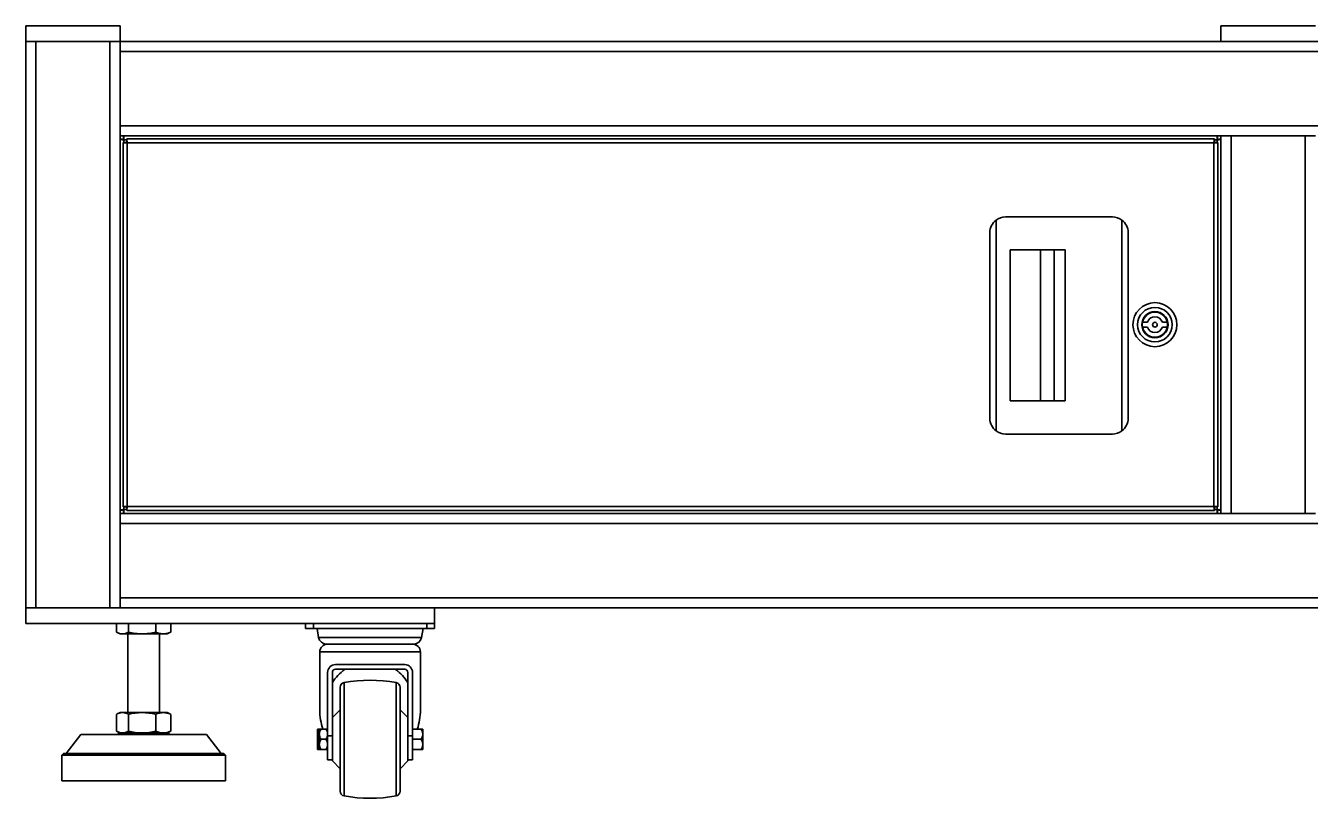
# Model space of a CAD drawing. Header units: millimetres. Extents: x 5960 to 13385, y 4099 to 9349.
# Drawn here: x 7677 to 8494, y 7607 to 8098 of the extents above; entities that cross this region are included whole.
import ezdxf

# ---------------------------------------------------------------- set-up
doc = ezdxf.new("R2010")
doc.units = ezdxf.units.MM

msp = doc.modelspace()

# ---------------------------------------------------------------- linework, layer by layer
at = {"color": 7, "linetype": 'Continuous', "lineweight": 35}
for p, q in [((7676.863, 8097.972), (7736.863, 8097.972)), ((7676.863, 8087.972), (7676.863, 8097.972)), ((7736.863, 8097.972), (7736.863, 8087.972)), ((8436.863, 8087.972), (8436.863, 8097.972)), ((8436.863, 8097.972), (8496.863, 8097.972)), ((7676.863, 8087.972), (7676.863, 7727.972)), ((7683.263, 8087.972), (7676.863, 8087.972)), ((7683.263, 7727.972), (7683.263, 8087.972)), ((7683.263, 8087.972), (7730.463, 8087.972)), ((7730.463, 8087.972), (7730.463, 7727.972)), ((7736.863, 8087.972), (7730.463, 8087.972)), ((10016.863, 8087.972), (7736.863, 8087.972)), ((7736.863, 8081.572), (7736.863, 8087.972)), ((7736.863, 8034.372), (7736.863, 8081.572)), ((7736.863, 8081.572), (10016.863, 8081.572)), ((10016.863, 8034.372), (7736.863, 8034.372)), ((7736.863, 8027.972), (7736.863, 8034.372)), ((7736.863, 7787.972), (7736.863, 8027.972)), ((7736.863, 8027.972), (8436.863, 8027.972)), ((7736.863, 8025.765), (7738.363, 8025.765)), ((7738.863, 8023.765), (7738.863, 7792.179)), ((7738.863, 8023.765), (7740.363, 8023.765)), ((7739.07, 8026.472), (7739.07, 8027.972)), ((7741.07, 8024.472), (7741.07, 8025.972)), ((8432.656, 8025.972), (7741.07, 8025.972)), ((7741.363, 8023.472), (7741.363, 7792.472)), ((8432.363, 8023.472), (7741.363, 8023.472)), ((8432.363, 7792.472), (8432.363, 8023.472)), ((8432.656, 8025.972), (8432.656, 8024.472)), ((8433.363, 8023.765), (8434.863, 8023.765)), ((8434.656, 8027.972), (8434.656, 8026.472)), ((8434.863, 7792.179), (8434.863, 8023.765)), ((8435.363, 8025.765), (8436.863, 8025.765)), ((8436.863, 8027.972), (8436.863, 7787.972)), ((8436.863, 8027.972), (8443.263, 8027.972)), ((8443.263, 8027.972), (8490.463, 8027.972)), ((8443.263, 7787.972), (8443.263, 8027.972)), ((8490.463, 8027.972), (8490.463, 7787.972)), ((8490.463, 8027.972), (8496.863, 8027.972)), ((8293.863, 7840.472), (8293.863, 7974.472)), ((8299.863, 7976.472), (8367.863, 7976.472)), ((8373.863, 7974.472), (8373.863, 7840.472)), ((8289.863, 7848.472), (8289.863, 7966.472)), ((8377.863, 7966.472), (8377.863, 7848.472)), ((8337.863, 7955.472), (8302.863, 7955.472)), ((8302.863, 7955.472), (8302.863, 7859.472)), ((8322.216, 7859.472), (8322.216, 7955.472)), ((8330.748, 7955.472), (8330.748, 7859.472)), ((8337.863, 7859.472), (8337.863, 7955.472)), ((8390.093, 7909.473), (8387.005, 7909.473)), ((8402.721, 7909.473), (8399.632, 7909.473)), ((8387.005, 7906.473), (8390.093, 7906.473)), ((8399.632, 7906.473), (8402.721, 7906.473)), ((8302.863, 7859.472), (8337.863, 7859.472)), ((8367.863, 7838.472), (8299.863, 7838.472)), ((7741.363, 7792.472), (8432.363, 7792.472)), ((7738.363, 7790.179), (7736.863, 7790.179)), ((8436.863, 7787.972), (7736.863, 7787.972)), ((7736.863, 7781.572), (7736.863, 7787.972)), ((7740.363, 7792.179), (7738.863, 7792.179)), ((7739.07, 7787.972), (7739.07, 7789.472)), ((7741.07, 7789.972), (7741.07, 7791.472)), ((7741.07, 7789.972), (8432.656, 7789.972)), ((8432.656, 7791.472), (8432.656, 7789.972)), ((8434.863, 7792.179), (8433.363, 7792.179)), ((8434.656, 7789.472), (8434.656, 7787.972)), ((8436.863, 7790.179), (8435.363, 7790.179)), ((8443.263, 7787.972), (8436.863, 7787.972)), ((8490.463, 7787.972), (8443.263, 7787.972)), ((8496.863, 7787.972), (8490.463, 7787.972)), ((7736.863, 7781.572), (10016.863, 7781.572)), ((7736.863, 7734.372), (7736.863, 7781.572)), ((7676.863, 7727.972), (7936.863, 7727.972)), ((7676.863, 7727.972), (7676.863, 7717.972)), ((7730.463, 7727.972), (7683.263, 7727.972)), ((10016.863, 7734.372), (7736.863, 7734.372)), ((7736.863, 7727.972), (7736.863, 7734.372)), ((7936.863, 7717.972), (7936.863, 7727.972)), ((7936.863, 7727.972), (8746.863, 7727.972)), ((7936.863, 7717.972), (7676.863, 7717.972)), ((7734.578, 7712.632), (7734.578, 7717.972)), ((7735.131, 7712.338), (7736.863, 7711.472)), ((7736.863, 7711.472), (7738.416, 7711.472)), ((7738.416, 7711.472), (7750.895, 7711.472)), ((7741.863, 7711.472), (7741.863, 7661.472)), ((7742.253, 7712.632), (7742.253, 7717.972)), ((7750.895, 7711.472), (7764.343, 7711.472)), ((7759.538, 7712.632), (7759.538, 7717.972)), ((7761.863, 7661.472), (7761.863, 7711.472)), ((7764.343, 7711.472), (7766.863, 7711.472)), ((7766.863, 7711.472), (7768.595, 7712.338)), ((7768.573, 7712.377), (7769.147, 7712.632)), ((7769.147, 7717.972), (7769.147, 7712.632)), ((7854.863, 7717.972), (7854.863, 7714.972)), ((7854.863, 7714.972), (7859.863, 7714.972)), ((7859.863, 7717.972), (7859.863, 7714.972)), ((7859.863, 7714.972), (7931.863, 7714.972)), ((7862.1, 7714.972), (7863.134, 7709.104)), ((7928.591, 7709.104), (7929.626, 7714.972)), ((7931.863, 7717.972), (7931.863, 7714.972)), ((7931.863, 7714.972), (7936.863, 7714.972)), ((7936.863, 7717.972), (7936.863, 7714.972)), ((7868.058, 7704.972), (7923.667, 7704.972)), ((7863.863, 7699.972), (7863.863, 7662.98)), ((7927.863, 7662.98), (7927.863, 7699.972)), ((7868.863, 7686.972), (7868.863, 7646.681)), ((7871.863, 7651.095), (7871.863, 7686.972)), ((7917.863, 7691.972), (7873.863, 7691.972)), ((7873.863, 7688.972), (7917.863, 7688.972)), ((7879.96, 7688.972), (7879.634, 7688.787)), ((7912.091, 7688.787), (7911.764, 7688.972)), ((7919.863, 7686.972), (7919.863, 7651.095)), ((7922.863, 7646.681), (7922.863, 7686.972)), ((7876.863, 7663.222), (7871.863, 7658.222)), ((7919.863, 7658.222), (7914.863, 7663.222)), ((7734.578, 7649.632), (7734.578, 7660.312)), ((7736.863, 7661.472), (7735.131, 7660.606)), ((7738.416, 7661.472), (7736.863, 7661.472)), ((7750.895, 7661.472), (7738.416, 7661.472)), ((7742.253, 7649.632), (7742.253, 7660.312)), ((7764.343, 7661.472), (7750.895, 7661.472)), ((7759.538, 7649.632), (7759.538, 7660.312)), ((7766.863, 7661.472), (7764.343, 7661.472)), ((7768.595, 7660.606), (7766.863, 7661.472)), ((7769.147, 7660.312), (7768.573, 7660.568)), ((7769.147, 7649.632), (7769.147, 7660.312)), ((7711.863, 7647.472), (7702.632, 7635.472)), ((7791.863, 7647.472), (7711.863, 7647.472)), ((7735.131, 7649.338), (7736.863, 7648.472)), ((7735.863, 7648.472), (7735.863, 7647.472)), ((7758.953, 7648.472), (7735.863, 7648.472)), ((7767.863, 7648.472), (7758.953, 7648.472)), ((7766.863, 7648.472), (7768.595, 7649.338)), ((7767.863, 7647.472), (7767.863, 7648.472)), ((7768.573, 7649.377), (7769.147, 7649.632)), ((7801.094, 7635.472), (7791.863, 7647.472)), ((7862.363, 7650.972), (7862.363, 7647.722)), ((7862.363, 7647.722), (7862.363, 7641.222)), ((7862.363, 7647.722), (7862.563, 7646.725)), ((7863.063, 7648.472), (7862.563, 7647.972)), ((7862.563, 7647.972), (7862.563, 7640.972)), ((7863.563, 7648.472), (7863.063, 7648.472)), ((7863.063, 7648.472), (7863.063, 7644.472)), ((7863.368, 7650.972), (7863.388, 7650.972)), ((7863.563, 7650.972), (7863.563, 7647.722)), ((7863.563, 7647.722), (7863.563, 7641.222)), ((7864.568, 7650.972), (7867.857, 7650.972)), ((7868.863, 7646.681), (7868.863, 7631.472)), ((7868.863, 7646.681), (7871.863, 7646.681)), ((7871.863, 7651.095), (7871.863, 7630.722)), ((7919.863, 7630.722), (7919.863, 7651.095)), ((7922.863, 7646.681), (7919.863, 7646.681)), ((7928.357, 7650.972), (7922.863, 7650.972)), ((7922.863, 7631.472), (7922.863, 7646.681)), ((7929.363, 7647.722), (7929.363, 7650.972)), ((7929.363, 7641.222), (7929.363, 7647.722)), ((7862.363, 7641.222), (7862.363, 7637.972)), ((7862.563, 7640.972), (7863.063, 7640.472)), ((7863.063, 7644.472), (7863.063, 7640.472)), ((7863.063, 7640.472), (7863.563, 7640.472)), ((7863.368, 7637.972), (7863.563, 7637.972)), ((7863.563, 7641.222), (7863.563, 7637.972)), ((7864.568, 7644.472), (7867.857, 7644.472)), ((7867.857, 7637.972), (7864.568, 7637.972)), ((7928.357, 7644.472), (7922.863, 7644.472)), ((7922.863, 7637.972), (7928.357, 7637.972)), ((7929.363, 7637.972), (7929.363, 7641.222)), ((7700.863, 7635.472), (7699.863, 7634.472)), ((7699.863, 7634.472), (7699.863, 7617.972)), ((7774.904, 7634.472), (7699.863, 7634.472)), ((7802.863, 7635.472), (7700.863, 7635.472)), ((7803.863, 7634.472), (7774.904, 7634.472)), ((7803.863, 7634.472), (7802.863, 7635.472)), ((7803.863, 7617.972), (7803.863, 7634.472)), ((7868.863, 7631.472), (7871.863, 7631.472)), ((7871.863, 7630.722), (7876.863, 7625.722)), ((7914.863, 7625.722), (7919.863, 7630.722)), ((7919.863, 7631.472), (7922.863, 7631.472)), ((7699.863, 7617.972), (7774.904, 7617.972)), ((7774.904, 7617.972), (7803.863, 7617.972))]:
    msp.add_line(p, q, dxfattribs=at)
at = {"color": 8, "linetype": 'Continuous', "lineweight": 35}
for p, q in [((7739.363, 8025.472), (7739.363, 8023.765)), ((7741.07, 8025.472), (7739.363, 8025.472)), ((8434.363, 8025.472), (8432.656, 8025.472)), ((8434.363, 8023.765), (8434.363, 8025.472)), ((7739.363, 7792.179), (7739.363, 7790.472)), ((7739.363, 7790.472), (7741.07, 7790.472)), ((8432.656, 7790.472), (8434.363, 7790.472)), ((8434.363, 7790.472), (8434.363, 7792.179)), ((7863.134, 7709.104), (7895.863, 7709.104)), ((7895.863, 7709.104), (7928.591, 7709.104)), ((7895.863, 7699.972), (7863.863, 7699.972)), ((7927.863, 7699.972), (7895.863, 7699.972)), ((7879.319, 7680.46), (7879.319, 7608.484)), ((7912.407, 7608.484), (7912.407, 7680.46))]:
    msp.add_line(p, q, dxfattribs=at)
at = {"color": 7, "linetype": 'Continuous', "lineweight": 35}
for centre, radius in [((8394.863, 7907.972), 14), ((8394.863, 7907.972), 11), ((8394.863, 7907.972), 8.35), ((8394.863, 7907.972), 8.05), ((8394.863, 7907.973), 1.5)]:
    msp.add_circle(centre, radius, dxfattribs=at)
for centre, radius, start, end in [((8299.863, 7966.472), 10, 126.869898, 180), ((8299.863, 7966.472), 10, 90, 126.869898), ((8367.863, 7966.472), 10, 53.130102, 90), ((8367.863, 7966.472), 10, 0, 53.130102), ((8394.863, 7907.972), 8, 10.811384, 169.188616), ((8394.863, 7907.972), 5, 17.465088, 162.534912), ((8394.863, 7907.973), 8, 190.811384, 349.188616), ((8394.863, 7907.973), 5, 197.465088, 342.534912), ((8299.863, 7848.472), 10, 180, 233.130102), ((8367.863, 7848.472), 10, 306.869898, 0), ((8299.863, 7848.472), 10, 233.130102, 270), ((8367.863, 7848.472), 10, 270, 306.869898), ((7868.058, 7709.972), 5, 190, 270), ((7868.863, 7699.972), 5, 90, 180), ((7922.863, 7699.972), 5, 0, 90), ((7923.667, 7709.972), 5, 270, 350), ((7873.863, 7686.972), 5, 90, 180), ((7873.863, 7686.972), 2, 90, 180), ((7917.863, 7686.972), 5, 0, 90), ((7917.863, 7686.972), 2, 0, 90), ((7879.863, 7677.51), 3, 100.445672, 180), ((7895.863, 7590.722), 91.25, 79.554328, 100.445672), ((7911.863, 7677.51), 3, 0, 79.554328), ((7879.863, 7611.435), 3, 180, 259.554328), ((7895.863, 7698.222), 91.25, 259.554328, 280.445672), ((7911.863, 7611.435), 3, 280.445672, 0)]:
    msp.add_arc(centre, radius, start, end, dxfattribs=at)
for major_axis, start_param, end_param in [((0, 31.14), 0.59391, 0.9747939), ((0, 31.14), 5.3083914, 5.6892753), ((0, 34.361), 1.5707963, 1.9277803), ((0, 34.361), 4.355405, 4.712389)]:
    msp.add_ellipse((7895.863, 7662.98), major_axis=major_axis, ratio=0.931278, start_param=start_param, end_param=end_param, dxfattribs=at)
for points in [[(7739.363, 8025.472), (7739.035, 8025.496), (7738.38, 8025.545), (7737.554, 8025.619), (7736.976, 8025.692), (7736.9, 8025.741), (7736.863, 8025.765)], [(7739.363, 8025.472), (7739.232, 8025.496), (7738.97, 8025.545), (7738.639, 8025.619), (7738.408, 8025.692), (7738.378, 8025.741), (7738.363, 8025.765)], [(7741.363, 8023.472), (7741.035, 8023.496), (7740.38, 8023.545), (7739.554, 8023.619), (7738.976, 8023.692), (7738.9, 8023.741), (7738.863, 8023.765)], [(7739.07, 8027.972), (7739.094, 8027.934), (7739.143, 8027.859), (7739.216, 8027.281), (7739.29, 8026.455), (7739.338, 8025.8), (7739.363, 8025.472)], [(7739.07, 8026.472), (7739.094, 8026.457), (7739.143, 8026.427), (7739.216, 8026.196), (7739.29, 8025.865), (7739.338, 8025.603), (7739.363, 8025.472)], [(7741.363, 8023.472), (7741.232, 8023.496), (7740.97, 8023.545), (7740.639, 8023.619), (7740.408, 8023.692), (7740.378, 8023.741), (7740.363, 8023.765)], [(7741.07, 8025.972), (7741.094, 8025.934), (7741.143, 8025.859), (7741.216, 8025.281), (7741.29, 8024.455), (7741.338, 8023.8), (7741.363, 8023.472)], [(7741.07, 8024.472), (7741.094, 8024.457), (7741.143, 8024.427), (7741.216, 8024.196), (7741.29, 8023.865), (7741.338, 8023.603), (7741.363, 8023.472)], [(8432.363, 8023.472), (8432.387, 8023.8), (8432.436, 8024.455), (8432.509, 8025.281), (8432.583, 8025.859), (8432.631, 8025.934), (8432.656, 8025.972)], [(8432.363, 8023.472), (8432.387, 8023.603), (8432.436, 8023.865), (8432.509, 8024.196), (8432.583, 8024.427), (8432.631, 8024.457), (8432.656, 8024.472)], [(8434.863, 8023.765), (8434.825, 8023.741), (8434.75, 8023.692), (8434.172, 8023.619), (8433.346, 8023.545), (8432.69, 8023.496), (8432.363, 8023.472)], [(8433.363, 8023.765), (8433.348, 8023.741), (8433.318, 8023.692), (8433.087, 8023.619), (8432.756, 8023.545), (8432.494, 8023.496), (8432.363, 8023.472)], [(8434.363, 8025.472), (8434.387, 8025.8), (8434.436, 8026.455), (8434.509, 8027.281), (8434.583, 8027.859), (8434.631, 8027.934), (8434.656, 8027.972)], [(8434.363, 8025.472), (8434.387, 8025.603), (8434.436, 8025.865), (8434.509, 8026.196), (8434.583, 8026.427), (8434.631, 8026.457), (8434.656, 8026.472)], [(8436.863, 8025.765), (8436.825, 8025.741), (8436.75, 8025.692), (8436.172, 8025.619), (8435.346, 8025.545), (8434.69, 8025.496), (8434.363, 8025.472)], [(8435.363, 8025.765), (8435.348, 8025.741), (8435.318, 8025.692), (8435.087, 8025.619), (8434.756, 8025.545), (8434.494, 8025.496), (8434.363, 8025.472)], [(7738.863, 7792.179), (7738.9, 7792.204), (7738.976, 7792.252), (7739.554, 7792.326), (7740.38, 7792.399), (7741.035, 7792.448), (7741.363, 7792.472)], [(7740.363, 7792.179), (7740.378, 7792.204), (7740.408, 7792.252), (7740.639, 7792.326), (7740.97, 7792.399), (7741.232, 7792.448), (7741.363, 7792.472)], [(7741.363, 7792.472), (7741.338, 7792.341), (7741.29, 7792.079), (7741.216, 7791.748), (7741.143, 7791.517), (7741.094, 7791.487), (7741.07, 7791.472)], [(7741.363, 7792.472), (7741.338, 7792.144), (7741.29, 7791.489), (7741.216, 7790.663), (7741.143, 7790.085), (7741.094, 7790.01), (7741.07, 7789.972)], [(8432.656, 7789.972), (8432.631, 7790.01), (8432.583, 7790.085), (8432.509, 7790.663), (8432.436, 7791.489), (8432.387, 7792.144), (8432.363, 7792.472)], [(8432.656, 7791.472), (8432.631, 7791.487), (8432.583, 7791.517), (8432.509, 7791.748), (8432.436, 7792.079), (8432.387, 7792.341), (8432.363, 7792.472)], [(8432.363, 7792.472), (8432.494, 7792.448), (8432.756, 7792.399), (8433.087, 7792.326), (8433.318, 7792.252), (8433.348, 7792.204), (8433.363, 7792.179)], [(8432.363, 7792.472), (8432.69, 7792.448), (8433.346, 7792.399), (8434.172, 7792.326), (8434.75, 7792.252), (8434.825, 7792.204), (8434.863, 7792.179)], [(7736.863, 7790.179), (7736.9, 7790.204), (7736.976, 7790.252), (7737.554, 7790.326), (7738.38, 7790.399), (7739.035, 7790.448), (7739.363, 7790.472)], [(7738.363, 7790.179), (7738.378, 7790.204), (7738.408, 7790.252), (7738.639, 7790.326), (7738.97, 7790.399), (7739.232, 7790.448), (7739.363, 7790.472)], [(7739.363, 7790.472), (7739.338, 7790.144), (7739.29, 7789.489), (7739.216, 7788.663), (7739.143, 7788.085), (7739.094, 7788.01), (7739.07, 7787.972)], [(7739.363, 7790.472), (7739.338, 7790.341), (7739.29, 7790.079), (7739.216, 7789.748), (7739.143, 7789.517), (7739.094, 7789.487), (7739.07, 7789.472)], [(8434.656, 7787.972), (8434.631, 7788.01), (8434.583, 7788.085), (8434.509, 7788.663), (8434.436, 7789.489), (8434.387, 7790.144), (8434.363, 7790.472)], [(8434.363, 7790.472), (8434.494, 7790.448), (8434.756, 7790.399), (8435.087, 7790.326), (8435.318, 7790.252), (8435.348, 7790.204), (8435.363, 7790.179)], [(8434.363, 7790.472), (8434.69, 7790.448), (8435.346, 7790.399), (8436.172, 7790.326), (8436.75, 7790.252), (8436.825, 7790.204), (8436.863, 7790.179)], [(8434.656, 7789.472), (8434.631, 7789.487), (8434.583, 7789.517), (8434.509, 7789.748), (8434.436, 7790.079), (8434.387, 7790.341), (8434.363, 7790.472)]]:
    msp.add_open_spline(points, degree=3, dxfattribs=at)
for points, knots in [([(7738.416, 7711.472), (7737.774, 7711.53), (7736.479, 7711.647), (7735.215, 7712.302), (7734.578, 7712.632)], [0, 0, 0, 0, 0.4958538, 1, 1, 1, 1]), ([(7742.253, 7712.632), (7741.626, 7712.307), (7740.363, 7711.651), (7739.068, 7711.532), (7738.416, 7711.472)], [0, 0, 0, 0, 0.4965304, 1, 1, 1, 1]), ([(7750.895, 7711.472), (7749.449, 7711.53), (7746.533, 7711.647), (7743.688, 7712.302), (7742.253, 7712.632)], [0, 0, 0, 0, 0.4958538, 1, 1, 1, 1]), ([(7759.538, 7712.632), (7758.125, 7712.307), (7755.281, 7711.651), (7752.364, 7711.532), (7750.895, 7711.472)], [0, 0, 0, 0, 0.4965304, 1, 1, 1, 1]), ([(7764.343, 7711.472), (7763.538, 7711.53), (7761.917, 7711.647), (7760.335, 7712.302), (7759.538, 7712.632)], [0, 0, 0, 0, 0.4958538, 1, 1, 1, 1]), ([(7769.147, 7712.632), (7768.362, 7712.307), (7766.781, 7711.651), (7765.159, 7711.532), (7764.343, 7711.472)], [0, 0, 0, 0, 0.4965304, 1, 1, 1, 1]), ([(7876.863, 7677.51), (7876.863, 7677.462), (7876.863, 7677.367), (7876.863, 7676.778), (7876.863, 7676.23), (7876.863, 7675.891), (7876.863, 7675.513), (7876.863, 7675.098), (7876.863, 7674.645), (7876.863, 7674.155), (7876.863, 7673.774), (7876.863, 7673.377), (7876.863, 7672.908), (7876.863, 7672.239), (7876.863, 7671.601), (7876.863, 7670.938), (7876.863, 7670.238), (7876.863, 7669.439), (7876.863, 7668.72), (7876.863, 7668.02), (7876.863, 7667.315), (7876.863, 7666.59), (7876.863, 7665.845), (7876.863, 7665.08), (7876.863, 7664.555), (7876.863, 7664.261), (7876.863, 7664.159), (7876.863, 7663.502), (7876.863, 7662.414), (7876.863, 7660.906), (7876.863, 7659.502), (7876.863, 7658.31), (7876.863, 7657.355), (7876.863, 7656.641), (7876.863, 7655.921), (7876.863, 7655.194), (7876.863, 7654.462), (7876.863, 7653.954), (7876.863, 7653.579), (7876.863, 7653.142), (7876.863, 7652.495), (7876.863, 7651.687), (7876.863, 7650.872), (7876.863, 7649.914), (7876.863, 7647.777), (7876.863, 7645.939), (7876.863, 7644.472)], [0, 0, 0, 0, 0.0779459, 0.1558919, 0.178175, 0.2004581, 0.2227412, 0.2450242, 0.2673073, 0.2895903, 0.3118734, 0.3157089, 0.3381168, 0.3670205, 0.3892781, 0.4040279, 0.4327056, 0.4554812, 0.4758993, 0.494972, 0.5140447, 0.5331174, 0.5521901, 0.5712628, 0.5903354, 0.5905926, 0.5924985, 0.5976859, 0.6378483, 0.6686605, 0.6995767, 0.7301795, 0.7450348, 0.7598901, 0.7747472, 0.7896185, 0.8044898, 0.8193609, 0.820272, 0.827073, 0.8456315, 0.8589785, 0.875037, 0.8938071, 0.9152886, 1, 1, 1, 1]), ([(7914.863, 7644.472), (7914.863, 7646.244), (7914.863, 7649.787), (7914.863, 7653.931), (7914.863, 7656.922), (7914.863, 7658.866), (7914.863, 7660.75), (7914.863, 7662.566), (7914.863, 7663.964), (7914.863, 7664.983), (7914.863, 7665.655), (7914.863, 7666.313), (7914.863, 7666.884), (7914.863, 7667.582), (7914.863, 7668.325), (7914.863, 7669.074), (7914.863, 7669.781), (7914.863, 7670.487), (7914.863, 7671.148), (7914.863, 7671.669), (7914.863, 7672.079), (7914.863, 7672.487), (7914.863, 7672.882), (7914.863, 7673.261), (7914.863, 7673.527), (7914.863, 7673.844), (7914.863, 7674.235), (7914.863, 7674.827), (7914.863, 7675.371), (7914.863, 7675.859), (7914.863, 7676.266), (7914.863, 7676.653), (7914.863, 7676.998), (7914.863, 7677.275), (7914.863, 7677.471), (7914.863, 7677.496), (7914.863, 7677.51)], [0, 0, 0, 0, 0.1023366, 0.2046731, 0.2456449, 0.2866166, 0.3275883, 0.3685601, 0.4095318, 0.4262268, 0.4429218, 0.4596168, 0.476312, 0.4874829, 0.5151421, 0.537207, 0.5514198, 0.5774208, 0.6017514, 0.6150471, 0.6295674, 0.6441819, 0.6587964, 0.6734108, 0.688025, 0.6908021, 0.7125111, 0.7381317, 0.7726689, 0.7964101, 0.823063, 0.8526277, 0.8851039, 0.9204915, 0.9587902, 1, 1, 1, 1]), ([(7734.578, 7660.312), (7735.206, 7660.638), (7736.469, 7661.294), (7737.764, 7661.412), (7738.416, 7661.472)], [0, 0, 0, 0, 0.4965304, 1, 1, 1, 1]), ([(7738.416, 7661.472), (7739.058, 7661.414), (7740.353, 7661.297), (7741.616, 7660.642), (7742.253, 7660.312)], [0, 0, 0, 0, 0.4958538, 1, 1, 1, 1]), ([(7742.253, 7660.312), (7743.666, 7660.638), (7746.51, 7661.294), (7749.427, 7661.412), (7750.895, 7661.472)], [0, 0, 0, 0, 0.4965304, 1, 1, 1, 1]), ([(7750.895, 7661.472), (7752.342, 7661.414), (7755.258, 7661.297), (7758.103, 7660.642), (7759.538, 7660.312)], [0, 0, 0, 0, 0.4958538, 1, 1, 1, 1]), ([(7759.538, 7660.312), (7760.323, 7660.638), (7761.904, 7661.294), (7763.526, 7661.412), (7764.343, 7661.472)], [0, 0, 0, 0, 0.4965304, 1, 1, 1, 1]), ([(7764.343, 7661.472), (7765.147, 7661.414), (7766.768, 7661.297), (7768.35, 7660.642), (7769.147, 7660.312)], [0, 0, 0, 0, 0.4958538, 1, 1, 1, 1]), ([(7738.416, 7648.472), (7737.774, 7648.53), (7736.479, 7648.647), (7735.215, 7649.302), (7734.578, 7649.632)], [0, 0, 0, 0, 0.4958538, 1, 1, 1, 1]), ([(7742.253, 7649.632), (7741.626, 7649.307), (7740.363, 7648.651), (7739.068, 7648.532), (7738.416, 7648.472)], [0, 0, 0, 0, 0.4965304, 1, 1, 1, 1]), ([(7750.895, 7648.472), (7749.449, 7648.53), (7746.533, 7648.647), (7743.688, 7649.302), (7742.253, 7649.632)], [0, 0, 0, 0, 0.4958538, 1, 1, 1, 1]), ([(7759.538, 7649.632), (7758.125, 7649.307), (7755.281, 7648.651), (7752.364, 7648.532), (7750.895, 7648.472)], [0, 0, 0, 0, 0.4965304, 1, 1, 1, 1]), ([(7764.343, 7648.472), (7763.538, 7648.53), (7761.917, 7648.647), (7760.335, 7649.302), (7759.538, 7649.632)], [0, 0, 0, 0, 0.4958538, 1, 1, 1, 1]), ([(7769.147, 7649.632), (7768.362, 7649.307), (7766.781, 7648.651), (7765.159, 7648.532), (7764.343, 7648.472)], [0, 0, 0, 0, 0.49653037, 1, 1, 1, 1]), ([(7863.368, 7650.972), (7863.134, 7650.527), (7862.656, 7649.622), (7862.384, 7648.5), (7862.366, 7647.858), (7862.363, 7647.722)], [0, 0, 0, 0, 0.4323885, 0.8795612, 1, 1, 1, 1]), ([(7862.363, 7650.972), (7862.446, 7650.972), (7862.583, 7650.972), (7863.146, 7650.972), (7863.368, 7650.972)], [0, 0, 0, 0, 0.6046355, 1, 1, 1, 1]), ([(7864.568, 7650.972), (7864.334, 7650.527), (7863.856, 7649.622), (7863.584, 7648.5), (7863.566, 7647.858), (7863.563, 7647.722)], [0, 0, 0, 0, 0.4323885, 0.8795612, 1, 1, 1, 1]), ([(7863.563, 7650.972), (7863.646, 7650.972), (7863.783, 7650.972), (7864.346, 7650.972), (7864.568, 7650.972)], [0, 0, 0, 0, 0.6046355, 1, 1, 1, 1]), ([(7863.563, 7647.722), (7863.646, 7647.037), (7863.783, 7645.903), (7864.346, 7644.877), (7864.568, 7644.472)], [0, 0, 0, 0, 0.6046355, 1, 1, 1, 1]), ([(7867.857, 7650.972), (7868.092, 7650.527), (7868.57, 7649.622), (7868.842, 7648.5), (7868.859, 7647.858), (7868.863, 7647.722)], [0, 0, 0, 0, 0.4323885, 0.8795612, 1, 1, 1, 1]), ([(7868.863, 7650.972), (7868.78, 7650.972), (7868.643, 7650.972), (7868.08, 7650.972), (7867.857, 7650.972)], [0, 0, 0, 0, 0.6046355, 1, 1, 1, 1]), ([(7868.863, 7647.722), (7868.78, 7647.037), (7868.643, 7645.903), (7868.08, 7644.877), (7867.857, 7644.472)], [0, 0, 0, 0, 0.6046355, 1, 1, 1, 1]), ([(7929.363, 7647.722), (7929.28, 7648.408), (7929.143, 7649.541), (7928.58, 7650.567), (7928.357, 7650.972)], [0, 0, 0, 0, 0.6046355, 1, 1, 1, 1]), ([(7928.357, 7650.972), (7928.592, 7650.972), (7929.07, 7650.972), (7929.342, 7650.972), (7929.359, 7650.972), (7929.363, 7650.972)], [0, 0, 0, 0, 0.4323885, 0.8795612, 1, 1, 1, 1]), ([(7928.357, 7644.472), (7928.592, 7644.917), (7929.07, 7645.822), (7929.342, 7646.945), (7929.359, 7647.586), (7929.363, 7647.722)], [0, 0, 0, 0, 0.4323885, 0.8795612, 1, 1, 1, 1]), ([(7862.563, 7642.427), (7862.485, 7642.163), (7862.369, 7641.766), (7862.364, 7641.359), (7862.363, 7641.222)], [0, 0, 0, 0, 0.6654704, 1, 1, 1, 1]), ([(7862.363, 7641.222), (7862.446, 7640.537), (7862.583, 7639.403), (7863.146, 7638.377), (7863.368, 7637.972)], [0, 0, 0, 0, 0.6046355, 1, 1, 1, 1]), ([(7863.368, 7637.972), (7863.134, 7637.972), (7862.656, 7637.972), (7862.384, 7637.972), (7862.366, 7637.972), (7862.363, 7637.972)], [0, 0, 0, 0, 0.4323885, 0.8795612, 1, 1, 1, 1]), ([(7864.568, 7644.472), (7864.334, 7644.027), (7863.856, 7643.122), (7863.584, 7642), (7863.566, 7641.358), (7863.563, 7641.222)], [0, 0, 0, 0, 0.4323885, 0.8795612, 1, 1, 1, 1]), ([(7863.563, 7641.222), (7863.646, 7640.537), (7863.783, 7639.403), (7864.346, 7638.377), (7864.568, 7637.972)], [0, 0, 0, 0, 0.6046355, 1, 1, 1, 1]), ([(7864.568, 7637.972), (7864.334, 7637.972), (7863.856, 7637.972), (7863.584, 7637.972), (7863.566, 7637.972), (7863.563, 7637.972)], [0, 0, 0, 0, 0.4323885, 0.8795612, 1, 1, 1, 1]), ([(7867.857, 7644.472), (7868.092, 7644.027), (7868.57, 7643.122), (7868.842, 7642), (7868.859, 7641.358), (7868.863, 7641.222)], [0, 0, 0, 0, 0.4323885, 0.8795612, 1, 1, 1, 1]), ([(7868.863, 7641.222), (7868.78, 7640.537), (7868.643, 7639.403), (7868.08, 7638.377), (7867.857, 7637.972)], [0, 0, 0, 0, 0.6046355, 1, 1, 1, 1]), ([(7867.857, 7637.972), (7868.092, 7637.972), (7868.57, 7637.972), (7868.842, 7637.972), (7868.859, 7637.972), (7868.863, 7637.972)], [0, 0, 0, 0, 0.4323885, 0.8795612, 1, 1, 1, 1]), ([(7876.863, 7644.472), (7876.863, 7642.701), (7876.863, 7639.158), (7876.863, 7635.013), (7876.863, 7632.022), (7876.863, 7630.079), (7876.863, 7628.194), (7876.863, 7626.378), (7876.863, 7624.98), (7876.863, 7623.961), (7876.863, 7623.289), (7876.863, 7622.632), (7876.863, 7622.06), (7876.863, 7621.362), (7876.863, 7620.619), (7876.863, 7619.87), (7876.863, 7619.163), (7876.863, 7618.457), (7876.863, 7617.796), (7876.863, 7617.276), (7876.863, 7616.865), (7876.863, 7616.457), (7876.863, 7616.063), (7876.863, 7615.683), (7876.863, 7615.417), (7876.863, 7615.1), (7876.863, 7614.709), (7876.863, 7614.117), (7876.863, 7613.573), (7876.863, 7613.085), (7876.863, 7612.678), (7876.863, 7612.292), (7876.863, 7611.946), (7876.863, 7611.669), (7876.863, 7611.473), (7876.863, 7611.448), (7876.863, 7611.435)], [0, 0, 0, 0, 0.1023366, 0.2046731, 0.2456449, 0.2866166, 0.3275883, 0.3685601, 0.4095318, 0.4262268, 0.4429218, 0.4596168, 0.476312, 0.4874829, 0.5151421, 0.537207, 0.5514198, 0.5774208, 0.6017514, 0.6150471, 0.6295674, 0.6441819, 0.6587964, 0.6734108, 0.688025, 0.6908021, 0.7125111, 0.7381316, 0.7726689, 0.79641, 0.823063, 0.8526277, 0.8851039, 0.9204914, 0.9587902, 1, 1, 1, 1]), ([(7914.863, 7611.435), (7914.863, 7611.482), (7914.863, 7611.577), (7914.863, 7612.166), (7914.863, 7612.714), (7914.863, 7613.053), (7914.863, 7613.431), (7914.863, 7613.846), (7914.863, 7614.299), (7914.863, 7614.789), (7914.863, 7615.17), (7914.863, 7615.567), (7914.863, 7616.036), (7914.863, 7616.705), (7914.863, 7617.343), (7914.863, 7618.006), (7914.863, 7618.706), (7914.863, 7619.505), (7914.863, 7620.224), (7914.863, 7620.924), (7914.863, 7621.629), (7914.863, 7622.354), (7914.863, 7623.099), (7914.863, 7623.864), (7914.863, 7624.389), (7914.863, 7624.683), (7914.863, 7624.785), (7914.863, 7625.442), (7914.863, 7626.53), (7914.863, 7628.038), (7914.863, 7629.443), (7914.863, 7630.634), (7914.863, 7631.59), (7914.863, 7632.303), (7914.863, 7633.023), (7914.863, 7633.75), (7914.863, 7634.482), (7914.863, 7634.99), (7914.863, 7635.365), (7914.863, 7635.802), (7914.863, 7636.449), (7914.863, 7637.257), (7914.863, 7638.072), (7914.863, 7639.03), (7914.863, 7641.167), (7914.863, 7643.005), (7914.863, 7644.472)], [0, 0, 0, 0, 0.07794592, 0.15589192, 0.178175, 0.20045808, 0.22274115, 0.24502423, 0.26730729, 0.28959034, 0.31187339, 0.31570886, 0.3381168, 0.36702051, 0.38927809, 0.40402791, 0.43270564, 0.45548123, 0.47589933, 0.49497197, 0.51404468, 0.53311742, 0.55219015, 0.57126281, 0.59033537, 0.59059262, 0.59249847, 0.59768585, 0.63784828, 0.66866054, 0.69957666, 0.73017949, 0.74503478, 0.75989006, 0.77474724, 0.78961852, 0.80448977, 0.81936092, 0.82027205, 0.82707302, 0.84563151, 0.85897847, 0.87503702, 0.89380707, 0.91528855, 1, 1, 1, 1]), ([(7929.363, 7641.222), (7929.28, 7641.908), (7929.143, 7643.041), (7928.58, 7644.067), (7928.357, 7644.472)], [0, 0, 0, 0, 0.6046355, 1, 1, 1, 1]), ([(7928.357, 7637.972), (7928.592, 7638.417), (7929.07, 7639.322), (7929.342, 7640.445), (7929.359, 7641.086), (7929.363, 7641.222)], [0, 0, 0, 0, 0.4323885, 0.8795612, 1, 1, 1, 1]), ([(7929.363, 7637.972), (7929.28, 7637.972), (7929.143, 7637.972), (7928.58, 7637.972), (7928.357, 7637.972)], [0, 0, 0, 0, 0.6046355, 1, 1, 1, 1])]:
    msp.add_open_spline(points, degree=3, knots=knots, dxfattribs=at)

doc.saveas('drawing.dxf')
